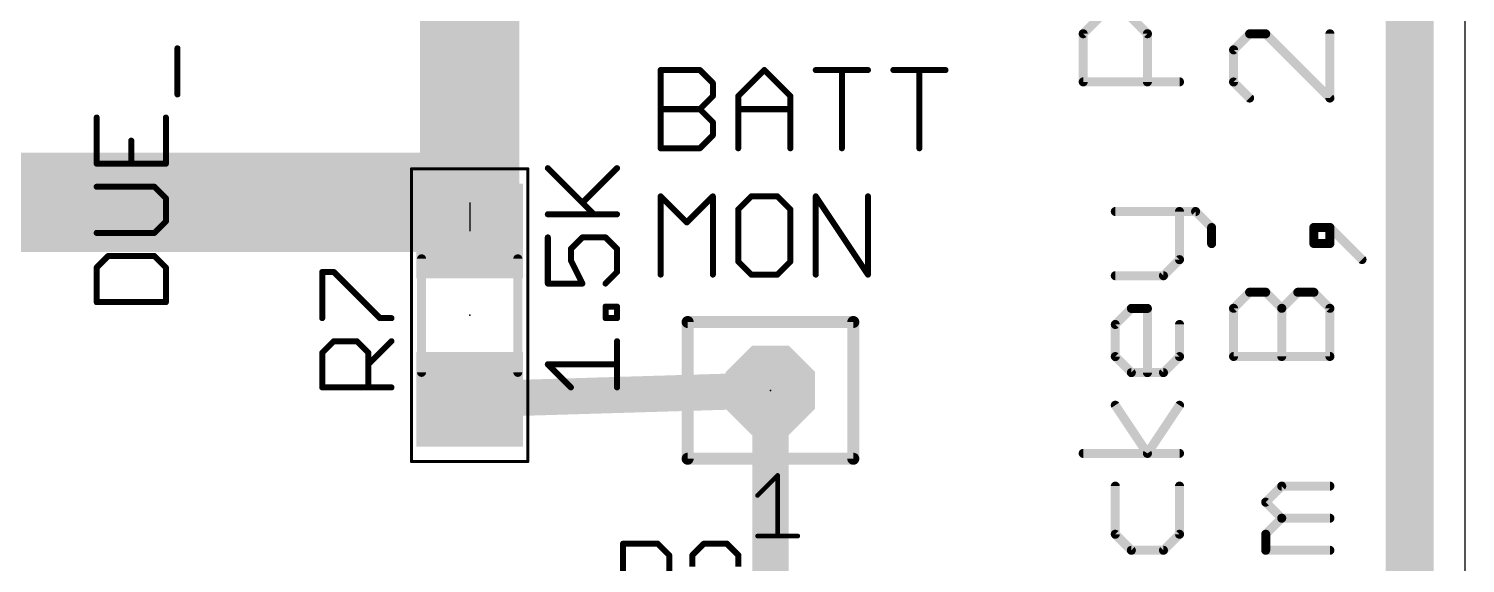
# Model space of a CAD drawing. Extents: x 0 to 50.5, y 0 to 63.5.
# Drawn here: x 26.21 to 50.47, y 18.03 to 27.06 of the extents above; entities that cross this region are included whole.
import ezdxf

# ---------------------------------------------------------------- set-up
doc = ezdxf.new("R2010")
doc.units = 0
for name, color, linetype in [('1', 22, 'CONTINUOUS'), ('16', 175, 'CONTINUOUS'), ('17', 82, 'CONTINUOUS'), ('19', 53, 'CONTINUOUS'), ('20', 7, 'CONTINUOUS'), ('21', 253, 'CONTINUOUS'), ('23', 7, 'CONTINUOUS'), ('25', 253, 'CONTINUOUS'), ('27', 253, 'CONTINUOUS'), ('39', 22, 'CONTINUOUS'), ('51', 253, 'CONTINUOUS')]:
    doc.layers.add(name, color=color, linetype=linetype)

# ---------------------------------------------------------------- blocks, each defined once
blk = doc.blocks.new('RECT')
blk.add_solid([(-0.5, -0.5), (0.5, -0.5), (-0.5, 0.5), (0.5, 0.5)])
blk = doc.blocks.new('OCTAGONP')
at = {"const_width": 0.5}
blk.add_lwpolyline([(-0.25, -0.1036), (-0.25, 0.1036), (-0.1036, 0.25), (0.1036, 0.25), (0.25, 0.1036), (0.25, -0.1036), (0.1036, -0.25), (-0.1036, -0.25), (-0.25, -0.1036), (-0.25, 0.1036)], dxfattribs=at)

msp = doc.modelspace()

# ---------------------------------------------------------------- linework, layer by layer
at = {"layer": '1'}
for points, const_width in [([(33.655, 24.13), (33.655, 33.02)], 1.6764), ([(20.193, 24.13), (33.655, 24.13)], 1.6764), ([(38.735, 20.955), (33.655, 20.803)], 0.6096), ([(38.735, 20.955), (38.735, 16.027)], 0.6096)]:
    msp.add_lwpolyline(points, dxfattribs=dict(at, const_width=const_width))
for points, const_width in [([(33.655, 23.7109, 1), (33.655, 24.5491)], 0.8382), ([(33.2359, 24.13, 1), (34.0741, 24.13)], 0.8382), ([(38.8874, 20.955, 1), (38.5826, 20.955)], 0.3048), ([(38.7396, 20.8027, 1), (38.7304, 21.1073)], 0.3048), ([(33.6504, 20.9553, 1), (33.6596, 20.6507)], 0.3048)]:
    msp.add_lwpolyline(points, format="xyb", dxfattribs=dict(at, const_width=const_width))
at = {"layer": '16', "const_width": 0.8128}
msp.add_lwpolyline([(49.53, 62.865), (49.53, 0.635)], dxfattribs=at)
at = {"layer": '19'}
msp.add_line((33.655, 24.13), (33.655, 23.647), dxfattribs=at)
at = {"layer": '20'}
msp.add_line((50.47, 0), (50.47, 63.49), dxfattribs=at)
at = {"layer": '21'}
for points, const_width in [([(44.0168, 26.9799), (44.288, 27.251)], 0.1524), ([(44.8303, 27.251), (45.1015, 26.9799)], 0.1524), ([(44.0168, 26.1664), (44.0168, 26.9799)], 0.1524), ([(45.1015, 26.9799), (45.1015, 26.1664)], 0.1524), ([(46.828, 26.9782), (46.5568, 26.707)], 0.1524), ([(47.0991, 26.9782), (46.828, 26.9782)], 0.1524), ([(48.1838, 25.8935), (47.0991, 26.9782)], 0.1524), ([(48.1838, 26.9782), (48.1838, 25.8935)], 0.1524), ([(46.5568, 26.707), (46.5568, 26.1647)], 0.1524), ([(45.6438, 26.1664), (44.0168, 26.1664)], 0.1524), ([(46.5568, 26.1647), (46.828, 25.8935)], 0.1524), ([(44.5591, 23.9767), (45.915, 23.9767)], 0.1524), ([(45.6438, 23.1632), (45.6438, 23.9767)], 0.1524), ([(45.915, 23.9767), (46.1861, 23.7056)], 0.1524), ([(46.1861, 23.7056), (46.1861, 23.4344)], 0.1524), ([(48.1838, 23.7072), (47.9126, 23.7072)], 0.1524), ([(47.9126, 23.7072), (47.9126, 23.4361)], 0.1524), ([(48.7261, 23.1649), (48.1838, 23.7072)], 0.1524), ([(48.1838, 23.4361), (48.1838, 23.7072)], 0.1524), ([(47.9126, 23.4361), (48.1838, 23.4361)], 0.1524), ([(45.3726, 22.8921), (45.6438, 23.1632)], 0.1524), ([(44.5591, 22.8921), (45.3726, 22.8921)], 0.1524), ([(46.5568, 22.3413), (46.828, 22.6124)], 0.1524), ([(46.828, 22.6124), (47.0991, 22.6124)], 0.1524), ([(47.0991, 22.6124), (47.3703, 22.3413)], 0.1524), ([(47.3703, 22.3413), (47.6415, 22.6124)], 0.1524), ([(47.6415, 22.6124), (47.9126, 22.6124)], 0.1524), ([(47.9126, 22.6124), (48.1838, 22.3413)], 0.1524), ([(44.5591, 22.0684), (44.8303, 22.3396)], 0.1524), ([(44.8303, 22.3396), (45.1015, 22.3396)], 0.1524), ([(45.1015, 22.3396), (45.1015, 21.2549)], 0.1524), ([(46.5568, 21.5278), (46.5568, 22.3413)], 0.1524), ([(47.3703, 21.5278), (47.3703, 22.3413)], 0.1524), ([(48.1838, 22.3413), (48.1838, 21.5278)], 0.1524), ([(37.336, 22.11), (40.134, 22.11)], 0.2032), ([(37.336, 19.8), (37.336, 22.11)], 0.2032), ([(40.134, 22.11), (40.134, 19.8)], 0.2032), ([(44.5591, 21.5261), (44.5591, 22.0684)], 0.1524), ([(45.6438, 22.0684), (45.6438, 21.5261)], 0.1524), ([(44.8303, 21.2549), (44.5591, 21.5261)], 0.1524), ([(45.6438, 21.5261), (45.3726, 21.2549)], 0.1524), ([(48.1838, 21.5278), (46.5568, 21.5278)], 0.1524), ([(45.3726, 21.2549), (44.8303, 21.2549)], 0.1524), ([(45.1015, 19.8906), (44.5591, 20.7041)], 0.1524), ([(45.6438, 20.7041), (45.1015, 19.8906)], 0.1524), ([(40.134, 19.8), (37.336, 19.8)], 0.2032), ([(45.6438, 19.8906), (44.0168, 19.8906)], 0.1524), ([(38.5151, 19.1782), (38.8567, 19.5198)], 0.0762), ([(38.8567, 19.5198), (38.8567, 18.4951)], 0.0762), ([(44.5591, 19.3381), (44.5591, 18.5246)], 0.1524), ([(45.6438, 18.5246), (45.6438, 19.3381)], 0.1524), ([(47.0991, 19.0669), (47.3703, 19.3381)], 0.1524), ([(47.3703, 19.3381), (48.1838, 19.3381)], 0.1524), ([(47.3703, 18.7958), (47.0991, 19.0669)], 0.1524), ([(47.0991, 18.5246), (47.3703, 18.7958)], 0.1524), ([(47.3703, 18.7958), (48.1838, 18.7958)], 0.1524), ([(38.5151, 18.4951), (39.1982, 18.4951)], 0.0762), ([(44.5591, 18.5246), (44.8303, 18.2535)], 0.1524), ([(45.3726, 18.2535), (45.6438, 18.5246)], 0.1524), ([(47.0991, 18.2535), (47.0991, 18.5246)], 0.1524), ([(44.8303, 18.2535), (45.3726, 18.2535)], 0.1524), ([(48.1838, 18.2535), (47.0991, 18.2535)], 0.1524)]:
    msp.add_lwpolyline(points, dxfattribs=dict(at, const_width=const_width))
for points, const_width in [([(44.0549, 26.9799, 1), (43.9787, 26.9799)], 0.0762), ([(43.9899, 27.0068, 1), (44.0438, 26.9529)], 0.0762), ([(45.1396, 26.9799, 1), (45.0634, 26.9799)], 0.0762), ([(45.0745, 26.9529, 1), (45.1284, 27.0068)], 0.0762), ([(46.828, 27.0163, 1), (46.828, 26.9401)], 0.0762), ([(46.8549, 26.9512, 1), (46.801, 27.0051)], 0.0762), ([(47.1261, 27.0051, 1), (47.0722, 26.9512)], 0.0762), ([(47.0991, 26.9401, 1), (47.0991, 27.0163)], 0.0762), ([(48.2219, 26.9782, 1), (48.1457, 26.9782)], 0.0762), ([(46.5949, 26.707, 1), (46.5187, 26.707)], 0.0762), ([(46.5299, 26.7339, 1), (46.5838, 26.6801)], 0.0762), ([(44.0168, 26.2045, 1), (44.0168, 26.1283)], 0.0762), ([(43.9787, 26.1664, 1), (44.0549, 26.1664)], 0.0762), ([(45.0634, 26.1664, 1), (45.1396, 26.1664)], 0.0762), ([(45.6438, 26.1283, 1), (45.6438, 26.2045)], 0.0762), ([(46.5838, 26.1916, 1), (46.5299, 26.1377)], 0.0762), ([(46.5187, 26.1647, 1), (46.5949, 26.1647)], 0.0762), ([(46.801, 25.8666, 1), (46.8549, 25.9205)], 0.0762), ([(48.1457, 25.8935, 1), (48.2219, 25.8935)], 0.0762), ([(48.1569, 25.8666, 1), (48.2107, 25.9205)], 0.0762), ([(44.5591, 24.0148, 1), (44.5591, 23.9386)], 0.0762), ([(45.6819, 23.9767, 1), (45.6057, 23.9767)], 0.0762), ([(45.9419, 24.0037, 1), (45.888, 23.9498)], 0.0762), ([(45.915, 23.9386, 1), (45.915, 24.0148)], 0.0762), ([(46.2242, 23.7056, 1), (46.148, 23.7056)], 0.0762), ([(47.9126, 23.7453, 1), (47.9126, 23.6691)], 0.0762), ([(47.9507, 23.7072, 1), (47.8745, 23.7072)], 0.0762), ([(48.2107, 23.7342, 1), (48.1569, 23.6803)], 0.0762), ([(48.2219, 23.7072, 1), (48.1457, 23.7072)], 0.0762), ([(48.1838, 23.6691, 1), (48.1838, 23.7453)], 0.0762), ([(46.1592, 23.6786, 1), (46.2131, 23.7325)], 0.0762), ([(46.148, 23.4344, 1), (46.2242, 23.4344)], 0.0762), ([(47.9126, 23.4742, 1), (47.9126, 23.398)], 0.0762), ([(47.8745, 23.4361, 1), (47.9507, 23.4361)], 0.0762), ([(48.1457, 23.4361, 1), (48.2219, 23.4361)], 0.0762), ([(48.1838, 23.398, 1), (48.1838, 23.4742)], 0.0762), ([(45.6057, 23.1632, 1), (45.6819, 23.1632)], 0.0762), ([(45.6707, 23.1363, 1), (45.6169, 23.1902)], 0.0762), ([(48.6992, 23.138, 1), (48.7531, 23.1919)], 0.0762), ([(44.5591, 22.9302, 1), (44.5591, 22.854)], 0.0762), ([(45.3457, 22.919, 1), (45.3996, 22.8651)], 0.0762), ([(45.3726, 22.854, 1), (45.3726, 22.9302)], 0.0762), ([(46.828, 22.6505, 1), (46.828, 22.5743)], 0.0762), ([(46.8549, 22.5855, 1), (46.801, 22.6394)], 0.0762), ([(47.1261, 22.6394, 1), (47.0722, 22.5855)], 0.0762), ([(47.0991, 22.5743, 1), (47.0991, 22.6505)], 0.0762), ([(47.6415, 22.6505, 1), (47.6415, 22.5743)], 0.0762), ([(47.6684, 22.5855, 1), (47.6145, 22.6394)], 0.0762), ([(47.9396, 22.6394, 1), (47.8857, 22.5855)], 0.0762), ([(47.9126, 22.5743, 1), (47.9126, 22.6505)], 0.0762), ([(44.8303, 22.3777, 1), (44.8303, 22.3015)], 0.0762), ([(44.8572, 22.3126, 1), (44.8034, 22.3665)], 0.0762), ([(45.1396, 22.3396, 1), (45.0634, 22.3396)], 0.0762), ([(45.1015, 22.3015, 1), (45.1015, 22.3777)], 0.0762), ([(46.5949, 22.3413, 1), (46.5187, 22.3413)], 0.0762), ([(46.5299, 22.3682, 1), (46.5838, 22.3143)], 0.0762), ([(47.4084, 22.3413, 1), (47.3322, 22.3413)], 0.0762), ([(47.3434, 22.3682, 1), (47.3972, 22.3143)], 0.0762), ([(47.3434, 22.3143, 1), (47.3972, 22.3682)], 0.0762), ([(48.2219, 22.3413, 1), (48.1457, 22.3413)], 0.0762), ([(48.1569, 22.3143, 1), (48.2107, 22.3682)], 0.0762), ([(37.336, 22.1608, 1), (37.336, 22.0592)], 0.1016), ([(37.3868, 22.11, 1), (37.2852, 22.11)], 0.1016), ([(40.1848, 22.11, 1), (40.0832, 22.11)], 0.1016), ([(40.134, 22.0592, 1), (40.134, 22.1608)], 0.1016), ([(44.5972, 22.0684, 1), (44.521, 22.0684)], 0.0762), ([(44.5322, 22.0953, 1), (44.5861, 22.0415)], 0.0762), ([(45.6819, 22.0684, 1), (45.6057, 22.0684)], 0.0762), ([(44.5861, 21.553, 1), (44.5322, 21.4991)], 0.0762), ([(45.6707, 21.4991, 1), (45.6169, 21.553)], 0.0762), ([(46.5568, 21.5659, 1), (46.5568, 21.4897)], 0.0762), ([(48.1838, 21.4897, 1), (48.1838, 21.5659)], 0.0762), ([(44.521, 21.5261, 1), (44.5972, 21.5261)], 0.0762), ([(45.6057, 21.5261, 1), (45.6819, 21.5261)], 0.0762), ([(46.5187, 21.5278, 1), (46.5949, 21.5278)], 0.0762), ([(47.3322, 21.5278, 1), (47.4084, 21.5278)], 0.0762), ([(48.1457, 21.5278, 1), (48.2219, 21.5278)], 0.0762), ([(44.8303, 21.293, 1), (44.8303, 21.2168)], 0.0762), ([(44.8034, 21.228, 1), (44.8572, 21.2818)], 0.0762), ([(45.0634, 21.2549, 1), (45.1396, 21.2549)], 0.0762), ([(45.3457, 21.2818, 1), (45.3996, 21.228)], 0.0762), ([(45.3726, 21.2168, 1), (45.3726, 21.293)], 0.0762), ([(44.5908, 20.7252, 1), (44.5274, 20.683)], 0.0762), ([(45.6755, 20.683, 1), (45.6121, 20.7252)], 0.0762), ([(37.336, 19.8508, 1), (37.336, 19.7492)], 0.1016), ([(40.134, 19.7492, 1), (40.134, 19.8508)], 0.1016), ([(44.0168, 19.9287, 1), (44.0168, 19.8525)], 0.0762), ([(45.0698, 19.9117, 1), (45.1332, 19.8695)], 0.0762), ([(45.0698, 19.8695, 1), (45.1332, 19.9117)], 0.0762), ([(45.6438, 19.8525, 1), (45.6438, 19.9287)], 0.0762), ([(37.2852, 19.8, 1), (37.3868, 19.8)], 0.1016), ([(40.0832, 19.8, 1), (40.1848, 19.8)], 0.1016), ([(38.8757, 19.5198, 1), (38.8376, 19.5198)], 0.0381), ([(38.8701, 19.5063, 1), (38.8432, 19.5332)], 0.0381), ([(44.5972, 19.3381, 1), (44.521, 19.3381)], 0.0762), ([(45.6819, 19.3381, 1), (45.6057, 19.3381)], 0.0762), ([(47.3703, 19.3762, 1), (47.3703, 19.3)], 0.0762), ([(47.3972, 19.3112, 1), (47.3434, 19.3651)], 0.0762), ([(48.1838, 19.3, 1), (48.1838, 19.3762)], 0.0762), ([(38.5016, 19.1917, 1), (38.5286, 19.1647)], 0.0381), ([(47.1261, 19.0939, 1), (47.0722, 19.04)], 0.0762), ([(47.0722, 19.0939, 1), (47.1261, 19.04)], 0.0762), ([(47.3703, 18.8339, 1), (47.3703, 18.7577)], 0.0762), ([(47.3972, 18.7688, 1), (47.3434, 18.8227)], 0.0762), ([(47.3434, 18.7688, 1), (47.3972, 18.8227)], 0.0762), ([(48.1838, 18.7577, 1), (48.1838, 18.8339)], 0.0762), ([(38.5151, 18.5142, 1), (38.5151, 18.4761)], 0.0381), ([(38.8376, 18.4951, 1), (38.8757, 18.4951)], 0.0381), ([(39.1982, 18.4761, 1), (39.1982, 18.5142)], 0.0381), ([(44.5861, 18.5516, 1), (44.5322, 18.4977)], 0.0762), ([(44.521, 18.5246, 1), (44.5972, 18.5246)], 0.0762), ([(45.6057, 18.5246, 1), (45.6819, 18.5246)], 0.0762), ([(45.6707, 18.4977, 1), (45.6169, 18.5516)], 0.0762), ([(47.1372, 18.5246, 1), (47.061, 18.5246)], 0.0762), ([(47.0722, 18.5516, 1), (47.1261, 18.4977)], 0.0762), ([(44.8303, 18.2916, 1), (44.8303, 18.2154)], 0.0762), ([(44.8034, 18.2265, 1), (44.8572, 18.2804)], 0.0762), ([(45.3457, 18.2804, 1), (45.3996, 18.2265)], 0.0762), ([(45.3726, 18.2154, 1), (45.3726, 18.2916)], 0.0762), ([(47.0991, 18.2916, 1), (47.0991, 18.2154)], 0.0762), ([(47.061, 18.2535, 1), (47.1372, 18.2535)], 0.0762), ([(48.1838, 18.2154, 1), (48.1838, 18.2916)], 0.0762)]:
    msp.add_lwpolyline(points, format="xyb", dxfattribs=dict(at, const_width=const_width))
at = {"layer": '23'}
for p in [(33.655, 22.225), (38.735, 20.955)]:
    msp.add_point(p, dxfattribs=at)
at = {"layer": '25', "const_width": 0.1016}
for points in [[(28.7191, 25.9538), (28.7191, 26.7334)], [(36.8808, 25.0444), (36.8808, 26.3663)], [(36.8808, 26.3663), (37.5418, 26.3663)], [(37.5418, 26.3663), (37.7621, 26.146)], [(38.1905, 25.9257), (38.6312, 26.3663)], [(38.6312, 26.3663), (39.0718, 25.9257)], [(39.5003, 26.3663), (40.3815, 26.3663)], [(39.9409, 25.0444), (39.9409, 26.3663)], [(40.81, 26.3663), (41.6913, 26.3663)], [(41.2506, 25.0444), (41.2506, 26.3663)], [(37.7621, 25.9257), (37.5418, 25.7054)], [(37.7621, 26.146), (37.7621, 25.9257)], [(38.1905, 25.0444), (38.1905, 25.9257)], [(39.0718, 25.9257), (39.0718, 25.0444)], [(36.8808, 25.7054), (37.5418, 25.7054)], [(37.5418, 25.7054), (37.7621, 25.485)], [(38.1905, 25.7054), (39.0718, 25.7054)], [(27.3548, 25.564), (27.3548, 24.7844)], [(28.5242, 24.7844), (28.5242, 25.564)], [(37.7621, 25.485), (37.7621, 25.2647)], [(37.7621, 25.2647), (37.5418, 25.0444)], [(27.9395, 24.7844), (27.9395, 25.1742)], [(37.5418, 25.0444), (36.8808, 25.0444)], [(27.3548, 24.7844), (28.5242, 24.7844)], [(28.3293, 24.3946), (27.3548, 24.3946)], [(28.5242, 24.1997), (28.3293, 24.3946)], [(36.8808, 22.9108), (36.8808, 24.2327)], [(36.8808, 24.2327), (37.3214, 23.7921)], [(37.3214, 23.7921), (37.7621, 24.2327)], [(37.7621, 24.2327), (37.7621, 22.9108)], [(38.4108, 24.2327), (38.1905, 24.0124)], [(38.8515, 24.2327), (38.4108, 24.2327)], [(39.0718, 24.0124), (38.8515, 24.2327)], [(39.5003, 22.9108), (39.5003, 24.2327)], [(39.5003, 24.2327), (40.3815, 22.9108)], [(40.3815, 22.9108), (40.3815, 24.2327)], [(28.5242, 23.8099), (28.5242, 24.1997)], [(38.1905, 24.0124), (38.1905, 23.1311)], [(39.0718, 23.1311), (39.0718, 24.0124)], [(28.3293, 23.615), (28.5242, 23.8099)], [(27.3548, 23.615), (28.3293, 23.615)], [(27.5497, 23.2252), (27.3548, 23.0303)], [(27.3548, 23.0303), (27.3548, 22.4456)], [(28.3293, 23.2252), (27.5497, 23.2252)], [(28.5242, 23.0303), (28.3293, 23.2252)], [(28.5242, 22.4456), (28.5242, 23.0303)], [(38.1905, 23.1311), (38.4108, 22.9108)], [(38.8515, 22.9108), (39.0718, 23.1311)], [(31.1648, 22.1752), (31.1648, 22.9548)], [(31.1648, 22.9548), (31.3597, 22.9548)], [(31.3597, 22.9548), (32.1393, 22.1752)], [(38.4108, 22.9108), (38.8515, 22.9108)], [(27.3548, 22.4456), (28.5242, 22.4456)], [(32.1393, 22.1752), (32.3342, 22.1752)], [(31.1648, 21.5905), (31.3597, 21.7854)], [(31.1648, 21.0058), (31.1648, 21.5905)], [(31.3597, 21.7854), (31.7495, 21.7854)], [(31.7495, 21.7854), (31.9444, 21.5905)], [(31.9444, 21.3956), (32.3342, 21.7854)], [(31.9444, 21.5905), (31.9444, 21.0058)], [(32.3342, 21.0058), (31.1648, 21.0058)], [(36.2458, 17.1958), (36.2458, 18.3652)], [(36.2458, 18.3652), (36.8305, 18.3652)], [(36.8305, 18.3652), (37.0254, 18.1703)], [(37.0254, 18.1703), (37.0254, 17.7805)], [(37.4152, 18.1703), (37.6101, 18.3652)], [(37.4152, 17.9754), (37.4152, 18.1703)], [(37.6101, 18.3652), (37.9999, 18.3652)], [(37.9999, 18.3652), (38.1948, 18.1703)], [(38.1948, 18.1703), (38.1948, 17.9754)]]:
    msp.add_lwpolyline(points, dxfattribs=at)
at = {"layer": '25', "const_width": 0.0508}
for points in [[(28.7445, 26.7334, 1), (28.6937, 26.7334)], [(36.9062, 26.3663, 1), (36.8554, 26.3663)], [(36.8808, 26.3917, 1), (36.8808, 26.3409)], [(37.5597, 26.3843, 1), (37.5238, 26.3484)], [(37.5418, 26.3409, 1), (37.5418, 26.3917)], [(38.6491, 26.3843, 1), (38.6132, 26.3484)], [(38.6491, 26.3484, 1), (38.6132, 26.3843)], [(39.5003, 26.3917, 1), (39.5003, 26.3409)], [(39.9663, 26.3663, 1), (39.9155, 26.3663)], [(40.3815, 26.3409, 1), (40.3815, 26.3917)], [(40.81, 26.3917, 1), (40.81, 26.3409)], [(41.276, 26.3663, 1), (41.2252, 26.3663)], [(41.6913, 26.3409, 1), (41.6913, 26.3917)], [(28.6937, 25.9538, 1), (28.7445, 25.9538)], [(37.7875, 26.146, 1), (37.7367, 26.146)], [(37.7441, 26.128, 1), (37.78, 26.164)], [(37.78, 25.9077, 1), (37.7441, 25.9436)], [(38.2159, 25.9257, 1), (38.1651, 25.9257)], [(38.1726, 25.9436, 1), (38.2085, 25.9077)], [(39.0972, 25.9257, 1), (39.0464, 25.9257)], [(39.0538, 25.9077, 1), (39.0898, 25.9436)], [(36.8808, 25.7308, 1), (36.8808, 25.68)], [(37.5597, 25.7233, 1), (37.5238, 25.6874)], [(37.5238, 25.7233, 1), (37.5597, 25.6874)], [(37.5418, 25.68, 1), (37.5418, 25.7308)], [(37.7367, 25.9257, 1), (37.7875, 25.9257)], [(38.1905, 25.7308, 1), (38.1905, 25.68)], [(39.0718, 25.68, 1), (39.0718, 25.7308)], [(27.3802, 25.564, 1), (27.3294, 25.564)], [(28.5496, 25.564, 1), (28.4988, 25.564)], [(37.7875, 25.485, 1), (37.7367, 25.485)], [(37.7441, 25.4671, 1), (37.78, 25.503)], [(37.7367, 25.2647, 1), (37.7875, 25.2647)], [(37.78, 25.2468, 1), (37.7441, 25.2827)], [(27.9649, 25.1742, 1), (27.9141, 25.1742)], [(36.8808, 25.0698, 1), (36.8808, 25.019)], [(36.8554, 25.0444, 1), (36.9062, 25.0444)], [(37.5238, 25.0624, 1), (37.5597, 25.0264)], [(37.5418, 25.019, 1), (37.5418, 25.0698)], [(38.1651, 25.0444, 1), (38.2159, 25.0444)], [(39.0464, 25.0444, 1), (39.0972, 25.0444)], [(39.9155, 25.0444, 1), (39.9663, 25.0444)], [(41.2252, 25.0444, 1), (41.276, 25.0444)], [(27.3548, 24.8098, 1), (27.3548, 24.759)], [(27.3294, 24.7844, 1), (27.3802, 24.7844)], [(27.9141, 24.7844, 1), (27.9649, 24.7844)], [(28.4988, 24.7844, 1), (28.5496, 24.7844)], [(28.5242, 24.759, 1), (28.5242, 24.8098)], [(27.3548, 24.42, 1), (27.3548, 24.3692)], [(28.3473, 24.4126, 1), (28.3113, 24.3766)], [(28.3293, 24.3692, 1), (28.3293, 24.42)], [(36.8988, 24.2507, 1), (36.8628, 24.2148)], [(36.9062, 24.2327, 1), (36.8554, 24.2327)], [(37.7875, 24.2327, 1), (37.7367, 24.2327)], [(37.78, 24.2148, 1), (37.7441, 24.2507)], [(38.4108, 24.2581, 1), (38.4108, 24.2073)], [(38.4288, 24.2148, 1), (38.3929, 24.2507)], [(38.8694, 24.2507, 1), (38.8335, 24.2148)], [(38.8515, 24.2073, 1), (38.8515, 24.2581)], [(39.5214, 24.2468, 1), (39.4791, 24.2186)], [(39.5256, 24.2327, 1), (39.4749, 24.2327)], [(40.4069, 24.2327, 1), (40.3561, 24.2327)], [(28.5496, 24.1997, 1), (28.4988, 24.1997)], [(28.5062, 24.1817, 1), (28.5422, 24.2177)], [(38.2159, 24.0124, 1), (38.1651, 24.0124)], [(38.1726, 24.0304, 1), (38.2085, 23.9944)], [(39.0972, 24.0124, 1), (39.0464, 24.0124)], [(39.0538, 23.9944, 1), (39.0898, 24.0304)], [(28.4988, 23.8099, 1), (28.5496, 23.8099)], [(28.5422, 23.7919, 1), (28.5062, 23.8279)], [(37.3035, 23.81, 1), (37.3394, 23.7741)], [(37.3035, 23.7741, 1), (37.3394, 23.81)], [(27.3548, 23.6404, 1), (27.3548, 23.5896)], [(28.3113, 23.633, 1), (28.3473, 23.597)], [(28.3293, 23.5896, 1), (28.3293, 23.6404)], [(27.3368, 23.0483, 1), (27.3728, 23.0123)], [(27.3802, 23.0303, 1), (27.3294, 23.0303)], [(27.5497, 23.2506, 1), (27.5497, 23.1998)], [(27.5677, 23.2072, 1), (27.5317, 23.2432)], [(28.3473, 23.2432, 1), (28.3113, 23.2072)], [(28.3293, 23.1998, 1), (28.3293, 23.2506)], [(28.5496, 23.0303, 1), (28.4988, 23.0303)], [(28.5062, 23.0123, 1), (28.5422, 23.0483)], [(38.1651, 23.1311, 1), (38.2159, 23.1311)], [(38.2085, 23.1491, 1), (38.1726, 23.1132)], [(39.0464, 23.1311, 1), (39.0972, 23.1311)], [(39.0898, 23.1132, 1), (39.0538, 23.1491)], [(31.1902, 22.9548, 1), (31.1394, 22.9548)], [(31.1648, 22.9802, 1), (31.1648, 22.9294)], [(31.3777, 22.9728, 1), (31.3417, 22.9368)], [(31.3597, 22.9294, 1), (31.3597, 22.9802)], [(36.8554, 22.9108, 1), (36.9062, 22.9108)], [(37.7367, 22.9108, 1), (37.7875, 22.9108)], [(38.4108, 22.9362, 1), (38.4108, 22.8854)], [(38.3929, 22.8928, 1), (38.4288, 22.9288)], [(38.8335, 22.9288, 1), (38.8694, 22.8928)], [(38.8515, 22.8854, 1), (38.8515, 22.9362)], [(39.4749, 22.9108, 1), (39.5256, 22.9108)], [(40.3561, 22.9108, 1), (40.4069, 22.9108)], [(40.3604, 22.8967, 1), (40.4027, 22.9249)], [(27.3548, 22.471, 1), (27.3548, 22.4202)], [(27.3294, 22.4456, 1), (27.3802, 22.4456)], [(28.4988, 22.4456, 1), (28.5496, 22.4456)], [(28.5242, 22.4202, 1), (28.5242, 22.471)], [(31.1394, 22.1752, 1), (31.1902, 22.1752)], [(32.1393, 22.2006, 1), (32.1393, 22.1498)], [(32.1213, 22.1572, 1), (32.1573, 22.1932)], [(32.3342, 22.1498, 1), (32.3342, 22.2006)], [(31.1468, 21.6085, 1), (31.1828, 21.5725)], [(31.1902, 21.5905, 1), (31.1394, 21.5905)], [(31.3597, 21.8108, 1), (31.3597, 21.76)], [(31.3777, 21.7674, 1), (31.3417, 21.8034)], [(31.7675, 21.8034, 1), (31.7315, 21.7674)], [(31.7495, 21.76, 1), (31.7495, 21.8108)], [(31.9698, 21.5905, 1), (31.919, 21.5905)], [(31.9264, 21.5725, 1), (31.9624, 21.6085)], [(32.3522, 21.7674, 1), (32.3162, 21.8034)], [(31.9264, 21.4136, 1), (31.9624, 21.3776)], [(31.1648, 21.0312, 1), (31.1648, 20.9804)], [(31.1394, 21.0058, 1), (31.1902, 21.0058)], [(31.919, 21.0058, 1), (31.9698, 21.0058)], [(32.3342, 20.9804, 1), (32.3342, 21.0312)], [(36.2712, 18.3652, 1), (36.2204, 18.3652)], [(36.2458, 18.3906, 1), (36.2458, 18.3398)], [(36.8485, 18.3832, 1), (36.8125, 18.3472)], [(36.8305, 18.3398, 1), (36.8305, 18.3906)], [(37.0508, 18.1703, 1), (37, 18.1703)], [(37.0074, 18.1523, 1), (37.0434, 18.1883)], [(37.3972, 18.1883, 1), (37.4332, 18.1523)], [(37.4406, 18.1703, 1), (37.3898, 18.1703)], [(37.6101, 18.3906, 1), (37.6101, 18.3398)], [(37.6281, 18.3472, 1), (37.5921, 18.3832)], [(38.0179, 18.3832, 1), (37.9819, 18.3472)], [(37.9999, 18.3398, 1), (37.9999, 18.3906)], [(38.2202, 18.1703, 1), (38.1694, 18.1703)], [(38.1768, 18.1523, 1), (38.2128, 18.1883)]]:
    msp.add_lwpolyline(points, format="xyb", dxfattribs=at)
at = {"layer": '27', "const_width": 0.1016}
for points in [[(35.7544, 23.9293), (34.9748, 24.7089)], [(35.5595, 24.1242), (36.1442, 24.7089)], [(34.9748, 23.9293), (36.1442, 23.9293)], [(34.9748, 23.5395), (34.9748, 22.7599)], [(35.3646, 23.3446), (35.5595, 23.5395)], [(35.5595, 23.5395), (35.9493, 23.5395)], [(35.9493, 23.5395), (36.1442, 23.3446)], [(35.3646, 23.1497), (35.3646, 23.3446)], [(36.1442, 23.3446), (36.1442, 22.9548)], [(35.5595, 22.7599), (35.3646, 23.1497)], [(34.9748, 22.7599), (35.5595, 22.7599)], [(36.1442, 22.9548), (35.9493, 22.7599)], [(35.9493, 22.1752), (35.9493, 22.3701)], [(35.9493, 22.3701), (36.1442, 22.3701)], [(36.1442, 22.3701), (36.1442, 22.1752)], [(36.1442, 22.1752), (35.9493, 22.1752)], [(36.1442, 21.0058), (36.1442, 21.7854)], [(35.3646, 21.0058), (34.9748, 21.3956)], [(34.9748, 21.3956), (36.1442, 21.3956)]]:
    msp.add_lwpolyline(points, dxfattribs=at)
at = {"layer": '27', "const_width": 0.0508}
for points in [[(34.9928, 24.7268, 1), (34.9568, 24.6909)], [(36.1622, 24.6909, 1), (36.1262, 24.7268)], [(35.5415, 24.1421, 1), (35.5775, 24.1062)], [(34.9748, 23.9547, 1), (34.9748, 23.9039)], [(35.7364, 23.9113, 1), (35.7724, 23.9473)], [(36.1442, 23.9039, 1), (36.1442, 23.9547)], [(35.0002, 23.5395, 1), (34.9494, 23.5395)], [(35.5595, 23.5649, 1), (35.5595, 23.5141)], [(35.5775, 23.5215, 1), (35.5415, 23.5575)], [(35.9673, 23.5575, 1), (35.9313, 23.5215)], [(35.9493, 23.5141, 1), (35.9493, 23.5649)], [(35.3466, 23.3626, 1), (35.3826, 23.3266)], [(35.39, 23.3446, 1), (35.3392, 23.3446)], [(36.1696, 23.3446, 1), (36.1188, 23.3446)], [(36.1262, 23.3266, 1), (36.1622, 23.3626)], [(35.3873, 23.161, 1), (35.3419, 23.1383)], [(35.3392, 23.1497, 1), (35.39, 23.1497)], [(34.9748, 22.7853, 1), (34.9748, 22.7345)], [(35.5595, 22.7345, 1), (35.5595, 22.7853)], [(36.1188, 22.9548, 1), (36.1696, 22.9548)], [(36.1622, 22.9368, 1), (36.1262, 22.9728)], [(34.9494, 22.7599, 1), (35.0002, 22.7599)], [(35.5368, 22.7485, 1), (35.5822, 22.7713)], [(35.9313, 22.7779, 1), (35.9673, 22.7419)], [(35.9747, 22.3701, 1), (35.9239, 22.3701)], [(35.9493, 22.3955, 1), (35.9493, 22.3447)], [(36.1696, 22.3701, 1), (36.1188, 22.3701)], [(36.1442, 22.3447, 1), (36.1442, 22.3955)], [(35.9493, 22.2006, 1), (35.9493, 22.1498)], [(35.9239, 22.1752, 1), (35.9747, 22.1752)], [(36.1188, 22.1752, 1), (36.1696, 22.1752)], [(36.1442, 22.1498, 1), (36.1442, 22.2006)], [(36.1696, 21.7854, 1), (36.1188, 21.7854)], [(34.9928, 21.4136, 1), (34.9568, 21.3776)], [(34.9748, 21.421, 1), (34.9748, 21.3702)], [(36.1442, 21.3702, 1), (36.1442, 21.421)], [(35.3466, 20.9878, 1), (35.3826, 21.0238)], [(36.1188, 21.0058, 1), (36.1696, 21.0058)]]:
    msp.add_lwpolyline(points, format="xyb", dxfattribs=at)
at = {"layer": '39', "const_width": 0.0508}
for points in [[(32.672, 19.752), (32.672, 24.698)], [(32.672, 24.698), (34.638, 24.698)], [(34.638, 24.698), (34.638, 19.752)], [(34.638, 19.752), (32.672, 19.752)]]:
    msp.add_lwpolyline(points, dxfattribs=at)
at = {"layer": '39', "const_width": 0.0254}
for points in [[(32.6847, 24.698, 1), (32.6593, 24.698)], [(32.672, 24.7107, 1), (32.672, 24.6853)], [(34.6507, 24.698, 1), (34.6253, 24.698)], [(34.638, 24.6853, 1), (34.638, 24.7107)], [(32.672, 19.7647, 1), (32.672, 19.7393)], [(32.6593, 19.752, 1), (32.6847, 19.752)], [(34.6253, 19.752, 1), (34.6507, 19.752)], [(34.638, 19.7393, 1), (34.638, 19.7647)]]:
    msp.add_lwpolyline(points, format="xyb", dxfattribs=at)
at = {"layer": '51', "const_width": 0.1524}
for points in [[(32.8422, 23.1775), (32.8422, 21.2598)], [(34.4678, 23.1775), (34.4678, 21.2598)]]:
    msp.add_lwpolyline(points, dxfattribs=at)
at = {"layer": '51', "const_width": 0.0762}
for points in [[(32.8803, 23.1775, 1), (32.8041, 23.1775)], [(34.5059, 23.1775, 1), (34.4297, 23.1775)], [(32.8041, 21.2598, 1), (32.8803, 21.2598)], [(34.4297, 21.2598, 1), (34.5059, 21.2598)]]:
    msp.add_lwpolyline(points, format="xyb", dxfattribs=at)

# ---------------------------------------------------------------- block references
at = {"layer": '1', "xscale": 1.6, "yscale": 1.803, "rotation": 90}
for p in [(33.655, 23.647), (33.655, 20.803)]:
    msp.add_blockref('RECT', p, dxfattribs=at)
at = {"layer": '17', "xscale": 1.508, "yscale": 1.508, "rotation": 180}
msp.add_blockref('OCTAGONP', (38.735, 20.955), dxfattribs=at)
msp.add_blockref('OCTAGONP', (38.735, 20.955), dxfattribs=at)
at = {"layer": '51', "xscale": 0.7366, "yscale": 1.7526, "rotation": 90}
for p in [(33.655, 23.5458), (33.655, 20.9042)]:
    msp.add_blockref('RECT', p, dxfattribs=at)
at = {"layer": '51', "xscale": 0.7, "yscale": 0.7}
msp.add_blockref('RECT', (38.735, 20.955), dxfattribs=at)

doc.saveas('drawing.dxf')
